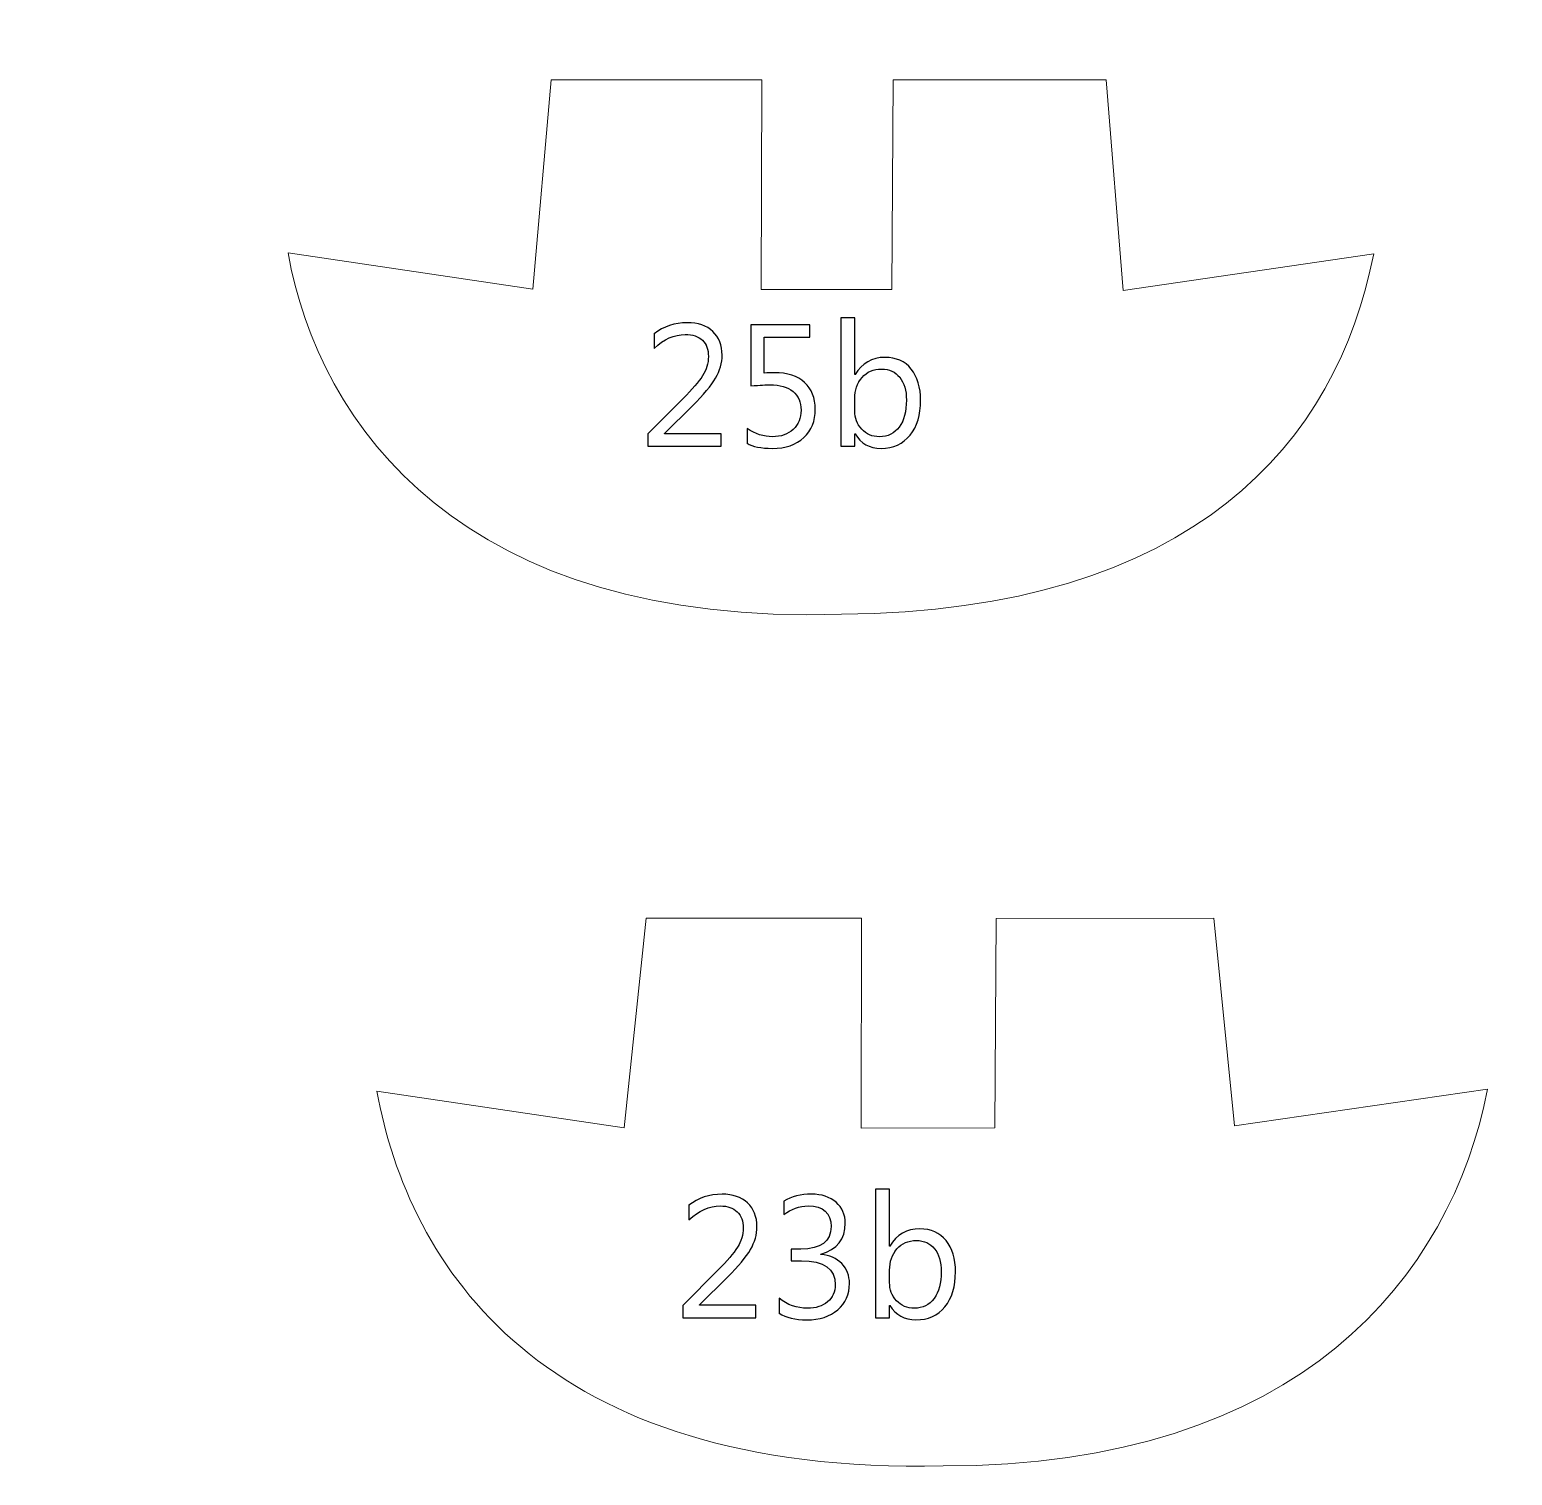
# Model space of a CAD drawing. Header units: centimetres. Extents: x -370 to 378, y -504 to 433.
# Drawn here: x -54.4 to 14.5, y 76.7 to 143.9 of the extents above; entities that cross this region are included whole.
import ezdxf

# ---------------------------------------------------------------- set-up
doc = ezdxf.new("R2010")
doc.units = ezdxf.units.CM
doc.header["$MEASUREMENT"] = 0
doc.layers.add('Camada 1', color=7, linetype='Continuous')
doc.layers.add('Camada 2', color=20, linetype='Continuous')

msp = doc.modelspace()

# ---------------------------------------------------------------- linework, layer by layer
at = {"layer": 'Camada 1', "lineweight": 9}
for points, knots in [([(216.721, 265.254), (216.721, 265.254), (230.116, 265.318), (230.116, 265.318), (230.116, 265.318), (230.116, 265.318), (230.103, 244.768), (230.103, 244.768), (230.103, 244.768), (230.103, 244.768), (236.36, 244.767), (236.36, 244.767), (236.36, 244.767), (236.36, 244.767), (236.371, 265.182), (236.371, 265.182), (236.371, 265.182), (236.371, 265.182), (256.209, 265.182), (256.209, 265.182), (256.209, 265.182), (256.209, 265.182), (256.209, 244.767), (256.209, 244.767), (256.209, 244.767), (256.209, 244.767), (262.443, 244.768), (262.443, 244.768), (262.443, 244.768), (262.443, 244.768), (262.445, 265.213), (262.445, 265.213), (262.445, 265.213), (262.445, 265.213), (282.346, 265.204), (282.346, 265.204), (282.346, 265.204), (282.346, 265.204), (282.296, 244.775), (282.296, 244.775), (282.296, 244.775), (282.296, 244.775), (288.629, 244.768), (288.629, 244.768), (288.629, 244.768), (288.629, 244.768), (288.652, 265.258), (288.652, 265.258), (288.652, 265.258), (288.652, 265.258), (308.479, 265.277), (308.479, 265.277), (308.479, 265.277), (308.479, 265.277), (308.479, 244.77), (308.479, 244.77), (308.479, 244.77), (308.479, 244.77), (314.689, 244.774), (314.689, 244.774), (314.689, 244.774), (314.689, 244.774), (314.79, 265.253), (314.79, 265.253), (314.79, 265.253), (314.79, 265.253), (334.828, 265.214), (334.828, 265.214), (334.828, 265.214), (334.828, 265.214), (334.892, 244.769), (334.892, 244.769), (334.892, 244.769), (334.892, 244.769), (341.063, 244.77), (341.063, 244.77), (341.063, 244.77), (341.063, 244.77), (341.094, 265.214), (341.094, 265.214), (341.094, 265.214), (341.094, 265.214), (366.922, 265.225), (366.922, 265.225), (366.922, 265.225), (366.922, 265.225), (366.966, 256.867), (366.966, 256.867), (366.966, 256.867), (366.966, 256.867), (360.754, 256.873), (360.754, 256.873), (360.754, 256.873), (360.754, 256.873), (360.754, 232.292), (360.754, 232.292), (360.754, 232.292), (360.754, 232.292), (366.964, 232.296), (366.964, 232.296), (366.964, 232.296), (366.964, 232.296), (366.963, 224.01), (366.963, 224.01), (366.963, 224.01), (366.963, 224.01), (210.199, 224.007), (210.199, 224.007), (210.199, 224.007), (210.199, 224.007), (210.193, 236.573), (210.193, 236.573), (210.193, 236.573), (210.193, 236.573), (189.145, 236.573), (189.145, 236.573), (189.145, 236.573), (185.916, 236.501), (184.439, 233.061), (184.413, 226.826), (184.413, 226.826), (184.673, 216.628), (178.684, 212.355), (173.821, 212.903), (173.821, 212.903), (173.821, 212.903), (176.697, 236.149), (176.697, 236.149), (176.697, 236.149), (176.697, 236.149), (170.539, 236.789), (170.539, 236.789), (170.539, 236.789), (170.539, 236.789), (168.49, 221.602), (168.49, 221.602), (168.49, 221.602), (168.49, 221.602), (4.291, 221.42), (4.291, 221.42), (4.291, 221.42), (4.291, 221.42), (4.288, 209.376), (4.288, 209.376), (4.288, 209.376), (4.288, 209.376), (-1.971, 209.374), (-1.971, 209.374), (-1.971, 209.374), (-1.971, 209.374), (-2.239, 168.069), (-2.239, 168.069), (-2.239, 168.069), (-2.239, 168.069), (-66.592, 160.863), (-66.592, 160.863), (-66.592, 160.863), (-66.592, 160.863), (-120.101, 160.892), (-120.101, 160.892), (-120.101, 160.892), (-122.907, 159.848), (-124.083, 157.497), (-123.291, 153.568), (-123.291, 153.568), (-123.291, 153.568), (-121.417, 147.705), (-121.417, 147.705), (-121.417, 147.705), (-119.664, 142.218), (-119.162, 139.073), (-123.559, 137.253), (-123.559, 137.253), (-123.559, 137.253), (-131.456, 134.303), (-131.456, 134.303), (-131.456, 134.303), (-142.328, 129.369), (-143.928, 118.845), (-139.185, 104.494), (-139.185, 104.494), (-136.723, 96.587), (-139.695, 91.079), (-144.309, 92.767), (-144.309, 92.767), (-144.309, 92.767), (-196.019, 110.18), (-196.019, 110.18), (-196.019, 110.18), (-194.826, 114.677), (-193.391, 119.174), (-191.716, 123.67), (-191.716, 123.67), (-191.716, 123.67), (-176.995, 117.362), (-176.995, 117.362), (-176.995, 117.362), (-176.995, 117.362), (-174.937, 123.295), (-174.937, 123.295), (-174.937, 123.295), (-174.937, 123.295), (-189.72, 129.603), (-189.72, 129.603), (-189.72, 129.603), (-187.47, 134.471), (-185.1, 139.218), (-182.609, 143.842), (-182.609, 143.842), (-182.609, 143.842), (-167.889, 135.786), (-167.889, 135.786), (-167.889, 135.786), (-167.889, 135.786), (-164.645, 141.095), (-164.645, 141.095), (-164.645, 141.095), (-164.645, 141.095), (-179.178, 149.214), (-179.178, 149.214), (-179.178, 149.214), (-176.797, 153.396), (-174.316, 157.382), (-171.694, 161.08), (-171.694, 161.08), (-171.694, 161.08), (-158.221, 152.024), (-158.221, 152.024), (-158.221, 152.024), (-158.221, 152.024), (-154.852, 157.145), (-154.852, 157.145), (-154.852, 157.145), (-154.852, 157.145), (-168.138, 166.201), (-168.138, 166.201), (-168.138, 166.201), (-165.271, 169.951), (-162.563, 173.777), (-160.029, 177.692), (-160.029, 177.692), (-160.029, 177.692), (-146.12, 169.011), (-146.12, 169.011), (-146.12, 169.011), (-146.12, 169.011), (-143.438, 174.444), (-143.438, 174.444), (-143.438, 174.444), (-143.438, 174.444), (-157.035, 183.25), (-157.035, 183.25), (-157.035, 183.25), (-151.695, 195.771), (-155.396, 206.053), (-170.299, 212.164), (-170.299, 212.164), (-196.331, 218.03), (-225.837, 215.086), (-252.767, 201.797), (-252.767, 201.797), (-272.125, 191.19), (-291.085, 177.8), (-311.371, 166), (-311.371, 166), (-321.658, 159.339), (-331.851, 153.367), (-342.736, 148.568), (-342.736, 148.568), (-346.86, 147.224), (-349.73, 146.708), (-351.28, 147.57), (-351.28, 147.57), (-360.973, 156.269), (-365.918, 177.156), (-365.135, 212.753), (-365.135, 212.753), (-363.041, 242.961), (-358.027, 262.687), (-349.489, 269.76), (-349.489, 269.76), (-341.694, 272.706), (-312.337, 273.158), (-268.236, 269.823), (-268.236, 269.823), (-238.219, 267.466), (-208.36, 264.64), (-178.599, 261.521), (-178.599, 261.521), (-161.15, 259.512), (-146.663, 274.84), (-133.661, 298.457), (-133.661, 298.457), (-137.932, 299.192), (-140.952, 302.511), (-141.329, 309.219), (-141.329, 309.219), (-141.246, 317.163), (-137.792, 321.124), (-131.21, 321.7), (-131.21, 321.7), (-128.465, 321.723), (-125.72, 321.692), (-122.976, 321.377), (-122.976, 321.377), (-119.251, 320.932), (-117.518, 322.574), (-117.641, 327.134), (-117.641, 327.134), (-117.641, 327.134), (-117.584, 336.153), (-117.584, 336.153), (-117.584, 336.153), (-117.584, 336.153), (-110.776, 336.152), (-110.776, 336.152), (-110.776, 336.152), (-110.776, 336.152), (-110.773, 349.137), (-110.773, 349.137), (-110.773, 349.137), (-110.773, 349.137), (-99.344, 349.13), (-99.344, 349.13), (-99.344, 349.13), (-99.344, 349.13), (-88.153, 362.878), (-88.153, 362.878), (-88.153, 362.878), (-88.153, 362.878), (-34.119, 362.869), (-34.119, 362.869), (-34.119, 362.869), (-34.119, 362.869), (-34.106, 340.512), (-34.106, 340.512), (-34.106, 340.512), (-34.106, 340.512), (-27.597, 340.514), (-27.597, 340.514), (-27.597, 340.514), (-27.597, 340.514), (-27.691, 325.715), (-27.691, 325.715), (-27.691, 325.715), (-27.873, 322.531), (-30.047, 321.13), (-33.358, 320.596), (-33.358, 320.596), (-33.358, 320.596), (-44.151, 320.594), (-44.151, 320.594), (-44.151, 320.594), (-44.151, 320.594), (-44.155, 311.191), (-44.155, 311.191), (-44.155, 311.191), (-44.155, 311.191), (-32.849, 311.191), (-32.849, 311.191), (-32.849, 311.191), (-18.571, 310.629), (-10.255, 308.442), (-6.272, 303.592), (-6.272, 303.592), (-3.714, 300.56), (-2.148, 297.196), (-2.032, 293.351), (-2.032, 293.351), (-2.032, 293.351), (-1.901, 274.856), (-1.901, 274.856), (-1.901, 274.856), (-1.901, 274.856), (4.408, 274.86), (4.408, 274.86), (4.408, 274.86), (4.408, 274.86), (4.426, 260.305), (4.426, 260.305), (4.426, 260.305), (4.426, 260.305), (175.044, 260.301), (175.044, 260.301), (175.044, 260.301), (175.044, 260.301), (175.017, 268.365), (175.017, 268.365), (175.017, 268.365), (179.182, 281.411), (183.274, 295.03), (187.51, 307.504), (187.51, 307.504), (189.372, 313.034), (192.544, 316.081), (197.008, 315.926), (197.008, 315.926), (202.874, 315.367), (206.189, 311.724), (207.985, 306.102), (207.985, 306.102), (211.365, 293.082), (213.787, 278.849), (216.721, 265.254)], [0, 0, 0, 0, 0.009804, 0.009804, 0.009804, 0.009804, 0.019608, 0.019608, 0.019608, 0.019608, 0.029412, 0.029412, 0.029412, 0.029412, 0.039216, 0.039216, 0.039216, 0.039216, 0.04902, 0.04902, 0.04902, 0.04902, 0.058824, 0.058824, 0.058824, 0.058824, 0.068627, 0.068627, 0.068627, 0.068627, 0.078431, 0.078431, 0.078431, 0.078431, 0.088235, 0.088235, 0.088235, 0.088235, 0.098039, 0.098039, 0.098039, 0.098039, 0.107843, 0.107843, 0.107843, 0.107843, 0.117647, 0.117647, 0.117647, 0.117647, 0.127451, 0.127451, 0.127451, 0.127451, 0.137255, 0.137255, 0.137255, 0.137255, 0.147059, 0.147059, 0.147059, 0.147059, 0.156863, 0.156863, 0.156863, 0.156863, 0.166667, 0.166667, 0.166667, 0.166667, 0.176471, 0.176471, 0.176471, 0.176471, 0.186275, 0.186275, 0.186275, 0.186275, 0.196078, 0.196078, 0.196078, 0.196078, 0.205882, 0.205882, 0.205882, 0.205882, 0.215686, 0.215686, 0.215686, 0.215686, 0.22549, 0.22549, 0.22549, 0.22549, 0.235294, 0.235294, 0.235294, 0.235294, 0.245098, 0.245098, 0.245098, 0.245098, 0.254902, 0.254902, 0.254902, 0.254902, 0.264706, 0.264706, 0.264706, 0.264706, 0.27451, 0.27451, 0.27451, 0.27451, 0.284314, 0.284314, 0.284314, 0.284314, 0.294118, 0.294118, 0.294118, 0.294118, 0.303922, 0.303922, 0.303922, 0.303922, 0.313725, 0.313725, 0.313725, 0.313726, 0.323529, 0.323529, 0.323529, 0.323529, 0.333333, 0.333333, 0.333333, 0.333333, 0.343137, 0.343137, 0.343137, 0.343137, 0.352941, 0.352941, 0.352941, 0.352941, 0.362745, 0.362745, 0.362745, 0.362745, 0.372549, 0.372549, 0.372549, 0.372549, 0.382353, 0.382353, 0.382353, 0.382353, 0.392157, 0.392157, 0.392157, 0.392157, 0.401961, 0.401961, 0.401961, 0.401961, 0.411765, 0.411765, 0.411765, 0.411765, 0.421569, 0.421569, 0.421569, 0.421569, 0.431373, 0.431373, 0.431373, 0.431373, 0.441176, 0.441176, 0.441176, 0.441176, 0.45098, 0.45098, 0.45098, 0.45098, 0.460784, 0.460784, 0.460784, 0.460784, 0.470588, 0.470588, 0.470588, 0.470588, 0.480392, 0.480392, 0.480392, 0.480392, 0.490196, 0.490196, 0.490196, 0.490196, 0.5, 0.5, 0.5, 0.5, 0.509804, 0.509804, 0.509804, 0.509804, 0.519608, 0.519608, 0.519608, 0.519608, 0.529412, 0.529412, 0.529412, 0.529412, 0.539216, 0.539216, 0.539216, 0.539216, 0.54902, 0.54902, 0.54902, 0.54902, 0.558824, 0.558824, 0.558824, 0.558824, 0.568627, 0.568627, 0.568627, 0.568627, 0.578431, 0.578431, 0.578431, 0.578431, 0.588235, 0.588235, 0.588235, 0.588235, 0.598039, 0.598039, 0.598039, 0.598039, 0.607843, 0.607843, 0.607843, 0.607843, 0.617647, 0.617647, 0.617647, 0.617647, 0.627451, 0.627451, 0.627451, 0.627451, 0.637255, 0.637255, 0.637255, 0.637255, 0.647059, 0.647059, 0.647059, 0.647059, 0.656863, 0.656863, 0.656863, 0.656863, 0.666667, 0.666667, 0.666667, 0.666667, 0.676471, 0.676471, 0.676471, 0.676471, 0.686275, 0.686275, 0.686275, 0.686275, 0.696078, 0.696078, 0.696078, 0.696078, 0.705882, 0.705882, 0.705882, 0.705882, 0.715686, 0.715686, 0.715686, 0.715686, 0.72549, 0.72549, 0.72549, 0.72549, 0.735294, 0.735294, 0.735294, 0.735294, 0.745098, 0.745098, 0.745098, 0.745098, 0.754902, 0.754902, 0.754902, 0.754902, 0.764706, 0.764706, 0.764706, 0.764706, 0.77451, 0.77451, 0.77451, 0.77451, 0.784314, 0.784314, 0.784314, 0.784314, 0.794118, 0.794118, 0.794118, 0.794118, 0.803922, 0.803922, 0.803922, 0.803922, 0.813725, 0.813725, 0.813725, 0.813726, 0.823529, 0.823529, 0.823529, 0.823529, 0.833333, 0.833333, 0.833333, 0.833333, 0.843137, 0.843137, 0.843137, 0.843137, 0.852941, 0.852941, 0.852941, 0.852941, 0.862745, 0.862745, 0.862745, 0.862745, 0.872549, 0.872549, 0.872549, 0.872549, 0.882353, 0.882353, 0.882353, 0.882353, 0.892157, 0.892157, 0.892157, 0.892157, 0.901961, 0.901961, 0.901961, 0.901961, 0.911765, 0.911765, 0.911765, 0.911765, 0.921569, 0.921569, 0.921569, 0.921569, 0.931373, 0.931373, 0.931373, 0.931373, 0.941176, 0.941176, 0.941176, 0.941176, 0.95098, 0.95098, 0.95098, 0.95098, 0.960784, 0.960784, 0.960784, 0.960784, 0.970588, 0.970588, 0.970588, 0.970588, 0.980392, 0.980392, 0.980392, 0.980392, 1, 1, 1, 1]), ([(-30.172, 141.562), (-30.172, 141.562), (-20.382, 141.56), (-20.382, 141.56), (-20.382, 141.56), (-20.382, 141.56), (-20.404, 131.818), (-20.404, 131.818), (-20.404, 131.818), (-20.404, 131.818), (-14.334, 131.821), (-14.334, 131.821), (-14.334, 131.821), (-14.334, 131.821), (-14.273, 141.557), (-14.273, 141.557), (-14.273, 141.557), (-14.273, 141.557), (-4.376, 141.561), (-4.376, 141.561), (-4.376, 141.561), (-4.376, 141.561), (-3.593, 131.768), (-3.593, 131.768), (-3.593, 131.768), (-3.593, 131.768), (8.053, 133.473), (8.053, 133.473), (8.053, 133.473), (6.377, 124.787), (-0.274, 116.855), (-16.671, 116.734), (-16.671, 116.734), (-34.272, 116.157), (-40.959, 125.491), (-42.394, 133.523), (-42.394, 133.523), (-42.394, 133.523), (-31.02, 131.832), (-31.02, 131.832), (-31.02, 131.832), (-31.02, 131.832), (-30.172, 141.562), (-30.172, 141.562)], [0, 0, 0, 0, 0.083333, 0.083333, 0.083333, 0.083333, 0.166667, 0.166667, 0.166667, 0.166667, 0.25, 0.25, 0.25, 0.25, 0.333333, 0.333333, 0.333333, 0.333333, 0.416667, 0.416667, 0.416667, 0.416667, 0.5, 0.5, 0.5, 0.5, 0.583333, 0.583333, 0.583333, 0.583333, 0.666667, 0.666667, 0.666667, 0.666667, 0.75, 0.75, 0.75, 0.75, 0.833333, 0.833333, 0.833333, 0.833333, 1, 1, 1, 1]), ([(-25.753, 102.61), (-25.753, 102.61), (-15.739, 102.608), (-15.739, 102.608), (-15.739, 102.608), (-15.739, 102.608), (-15.759, 92.866), (-15.759, 92.866), (-15.759, 92.866), (-15.759, 92.866), (-9.555, 92.869), (-9.555, 92.869), (-9.555, 92.869), (-9.555, 92.869), (-9.492, 102.605), (-9.492, 102.605), (-9.492, 102.605), (-9.492, 102.605), (0.632, 102.609), (0.632, 102.609), (0.632, 102.609), (0.632, 102.609), (1.586, 92.968), (1.586, 92.968), (1.586, 92.968), (1.586, 92.968), (13.349, 94.674), (13.349, 94.674), (13.349, 94.674), (11.635, 85.988), (4.684, 77.161), (-11.945, 77.173), (-11.945, 77.173), (-30.681, 76.734), (-36.795, 86.539), (-38.262, 94.571), (-38.262, 94.571), (-38.262, 94.571), (-26.773, 92.88), (-26.773, 92.88), (-26.773, 92.88), (-26.773, 92.88), (-25.753, 102.61), (-25.753, 102.61)], [0, 0, 0, 0, 0.083333, 0.083333, 0.083333, 0.083333, 0.166667, 0.166667, 0.166667, 0.166667, 0.25, 0.25, 0.25, 0.25, 0.333333, 0.333333, 0.333333, 0.333333, 0.416667, 0.416667, 0.416667, 0.416667, 0.5, 0.5, 0.5, 0.5, 0.583333, 0.583333, 0.583333, 0.583333, 0.666667, 0.666667, 0.666667, 0.666667, 0.75, 0.75, 0.75, 0.75, 0.833333, 0.833333, 0.833333, 0.833333, 1, 1, 1, 1])]:
    msp.add_open_spline(points, degree=3, knots=knots, dxfattribs=at)
at = {"layer": 'Camada 2'}
for points, knots in [([(-22.271, 124.534), (-22.271, 124.534), (-25.675, 124.534), (-25.675, 124.534), (-25.675, 124.534), (-25.675, 124.534), (-25.675, 125.106), (-25.675, 125.106), (-25.675, 125.106), (-25.675, 125.106), (-24.029, 126.757), (-24.029, 126.757), (-24.029, 126.757), (-23.609, 127.177), (-23.309, 127.527), (-23.13, 127.807), (-23.13, 127.807), (-22.95, 128.086), (-22.86, 128.386), (-22.86, 128.703), (-22.86, 128.703), (-22.86, 129.028), (-22.953, 129.281), (-23.14, 129.46), (-23.14, 129.46), (-23.327, 129.638), (-23.591, 129.727), (-23.935, 129.727), (-23.935, 129.727), (-24.439, 129.727), (-24.922, 129.512), (-25.384, 129.082), (-25.384, 129.082), (-25.384, 129.082), (-25.384, 129.759), (-25.384, 129.759), (-25.384, 129.759), (-24.943, 130.104), (-24.43, 130.276), (-23.845, 130.276), (-23.845, 130.276), (-23.341, 130.276), (-22.945, 130.139), (-22.656, 129.866), (-22.656, 129.866), (-22.367, 129.593), (-22.223, 129.226), (-22.223, 128.766), (-22.223, 128.766), (-22.223, 128.405), (-22.322, 128.05), (-22.523, 127.704), (-22.523, 127.704), (-22.722, 127.359), (-23.081, 126.93), (-23.598, 126.418), (-23.598, 126.418), (-23.598, 126.418), (-24.9, 125.13), (-24.9, 125.13), (-24.9, 125.13), (-24.9, 125.13), (-24.9, 125.114), (-24.9, 125.114), (-24.9, 125.114), (-24.9, 125.114), (-22.271, 125.114), (-22.271, 125.114), (-22.271, 125.114), (-22.271, 125.114), (-22.271, 124.534), (-22.271, 124.534)], [0, 0, 0, 0, 0.052632, 0.052632, 0.052632, 0.052632, 0.105263, 0.105263, 0.105263, 0.105263, 0.157895, 0.157895, 0.157895, 0.157895, 0.210526, 0.210526, 0.210526, 0.210526, 0.263158, 0.263158, 0.263158, 0.263158, 0.315789, 0.315789, 0.315789, 0.315789, 0.368421, 0.368421, 0.368421, 0.368421, 0.421053, 0.421053, 0.421053, 0.421053, 0.473684, 0.473684, 0.473684, 0.473684, 0.526316, 0.526316, 0.526316, 0.526316, 0.578947, 0.578947, 0.578947, 0.578947, 0.631579, 0.631579, 0.631579, 0.631579, 0.684211, 0.684211, 0.684211, 0.684211, 0.736842, 0.736842, 0.736842, 0.736842, 0.789474, 0.789474, 0.789474, 0.789474, 0.842105, 0.842105, 0.842105, 0.842105, 0.894737, 0.894737, 0.894737, 0.894737, 1, 1, 1, 1]), ([(-16.046, 125.112), (-16.046, 125.112), (-16.062, 125.112), (-16.062, 125.112), (-16.062, 125.112), (-16.062, 125.112), (-16.062, 124.534), (-16.062, 124.534), (-16.062, 124.534), (-16.062, 124.534), (-16.707, 124.534), (-16.707, 124.534), (-16.707, 124.534), (-16.707, 124.534), (-16.707, 130.501), (-16.707, 130.501), (-16.707, 130.501), (-16.707, 130.501), (-16.062, 130.501), (-16.062, 130.501), (-16.062, 130.501), (-16.062, 130.501), (-16.062, 127.862), (-16.062, 127.862), (-16.062, 127.862), (-16.062, 127.862), (-16.046, 127.862), (-16.046, 127.862), (-16.046, 127.862), (-15.728, 128.395), (-15.263, 128.663), (-14.652, 128.663), (-14.652, 128.663), (-14.134, 128.663), (-13.73, 128.483), (-13.437, 128.121), (-13.437, 128.121), (-13.144, 127.76), (-12.997, 127.276), (-12.997, 126.668), (-12.997, 126.668), (-12.997, 125.993), (-13.161, 125.452), (-13.489, 125.046), (-13.489, 125.046), (-13.818, 124.64), (-14.267, 124.437), (-14.837, 124.437), (-14.837, 124.437), (-15.37, 124.437), (-15.773, 124.661), (-16.046, 125.112)], [0, 0, 0, 0, 0.071429, 0.071429, 0.071429, 0.071429, 0.142857, 0.142857, 0.142857, 0.142857, 0.214286, 0.214286, 0.214286, 0.214286, 0.285714, 0.285714, 0.285714, 0.285714, 0.357143, 0.357143, 0.357143, 0.357143, 0.428571, 0.428571, 0.428571, 0.428571, 0.5, 0.5, 0.5, 0.5, 0.571429, 0.571429, 0.571429, 0.571429, 0.642857, 0.642857, 0.642857, 0.642857, 0.714286, 0.714286, 0.714286, 0.714286, 0.785714, 0.785714, 0.785714, 0.785714, 0.857143, 0.857143, 0.857143, 0.857143, 1, 1, 1, 1]), ([(-21.062, 124.671), (-21.062, 124.671), (-21.062, 125.356), (-21.062, 125.356), (-21.062, 125.356), (-20.676, 125.104), (-20.283, 124.977), (-19.884, 124.977), (-19.884, 124.977), (-19.485, 124.977), (-19.164, 125.09), (-18.919, 125.316), (-18.919, 125.316), (-18.676, 125.54), (-18.554, 125.84), (-18.554, 126.213), (-18.554, 126.213), (-18.554, 126.582), (-18.679, 126.871), (-18.927, 127.078), (-18.927, 127.078), (-19.177, 127.285), (-19.533, 127.388), (-19.998, 127.388), (-19.998, 127.388), (-20.156, 127.388), (-20.452, 127.372), (-20.884, 127.341), (-20.884, 127.341), (-20.884, 127.341), (-20.884, 130.179), (-20.884, 130.179), (-20.884, 130.179), (-20.884, 130.179), (-18.15, 130.179), (-18.15, 130.179), (-18.15, 130.179), (-18.15, 130.179), (-18.15, 129.598), (-18.15, 129.598), (-18.15, 129.598), (-18.15, 129.598), (-20.271, 129.598), (-20.271, 129.598), (-20.271, 129.598), (-20.271, 129.598), (-20.271, 127.937), (-20.271, 127.937), (-20.271, 127.937), (-20.098, 127.948), (-19.938, 127.953), (-19.79, 127.953), (-19.79, 127.953), (-19.187, 127.953), (-18.719, 127.801), (-18.388, 127.499), (-18.388, 127.499), (-18.058, 127.196), (-17.892, 126.781), (-17.892, 126.254), (-17.892, 126.254), (-17.892, 125.708), (-18.07, 125.269), (-18.426, 124.937), (-18.426, 124.937), (-18.782, 124.604), (-19.271, 124.437), (-19.891, 124.437), (-19.891, 124.437), (-20.414, 124.437), (-20.804, 124.515), (-21.062, 124.671)], [0, 0, 0, 0, 0.052632, 0.052632, 0.052632, 0.052632, 0.105263, 0.105263, 0.105263, 0.105263, 0.157895, 0.157895, 0.157895, 0.157895, 0.210526, 0.210526, 0.210526, 0.210526, 0.263158, 0.263158, 0.263158, 0.263158, 0.315789, 0.315789, 0.315789, 0.315789, 0.368421, 0.368421, 0.368421, 0.368421, 0.421053, 0.421053, 0.421053, 0.421053, 0.473684, 0.473684, 0.473684, 0.473684, 0.526316, 0.526316, 0.526316, 0.526316, 0.578947, 0.578947, 0.578947, 0.578947, 0.631579, 0.631579, 0.631579, 0.631579, 0.684211, 0.684211, 0.684211, 0.684211, 0.736842, 0.736842, 0.736842, 0.736842, 0.789474, 0.789474, 0.789474, 0.789474, 0.842105, 0.842105, 0.842105, 0.842105, 0.894737, 0.894737, 0.894737, 0.894737, 1, 1, 1, 1]), ([(-16.062, 126.743), (-16.062, 126.743), (-16.062, 126.179), (-16.062, 126.179), (-16.062, 126.179), (-16.062, 125.844), (-15.953, 125.561), (-15.736, 125.327), (-15.736, 125.327), (-15.52, 125.094), (-15.244, 124.977), (-14.911, 124.977), (-14.911, 124.977), (-14.52, 124.977), (-14.214, 125.128), (-13.992, 125.427), (-13.992, 125.427), (-13.77, 125.728), (-13.658, 126.145), (-13.658, 126.68), (-13.658, 126.68), (-13.658, 127.131), (-13.762, 127.484), (-13.97, 127.739), (-13.97, 127.739), (-14.177, 127.995), (-14.458, 128.122), (-14.813, 128.122), (-14.813, 128.122), (-15.188, 128.122), (-15.491, 127.992), (-15.719, 127.73), (-15.719, 127.73), (-15.947, 127.468), (-16.062, 127.139), (-16.062, 126.743)], [0, 0, 0, 0, 0.1, 0.1, 0.1, 0.1, 0.2, 0.2, 0.2, 0.2, 0.3, 0.3, 0.3, 0.3, 0.4, 0.4, 0.4, 0.4, 0.5, 0.5, 0.5, 0.5, 0.6, 0.6, 0.6, 0.6, 0.7, 0.7, 0.7, 0.7, 0.8, 0.8, 0.8, 0.8, 1, 1, 1, 1]), ([(-20.652, 84.052), (-20.652, 84.052), (-24.055, 84.052), (-24.055, 84.052), (-24.055, 84.052), (-24.055, 84.052), (-24.055, 84.625), (-24.055, 84.625), (-24.055, 84.625), (-24.055, 84.625), (-22.41, 86.276), (-22.41, 86.276), (-22.41, 86.276), (-21.99, 86.696), (-21.69, 87.046), (-21.511, 87.325), (-21.511, 87.325), (-21.331, 87.605), (-21.241, 87.905), (-21.241, 88.222), (-21.241, 88.222), (-21.241, 88.547), (-21.334, 88.8), (-21.52, 88.979), (-21.52, 88.979), (-21.707, 89.157), (-21.972, 89.246), (-22.316, 89.246), (-22.316, 89.246), (-22.82, 89.246), (-23.303, 89.031), (-23.765, 88.601), (-23.765, 88.601), (-23.765, 88.601), (-23.765, 89.278), (-23.765, 89.278), (-23.765, 89.278), (-23.324, 89.622), (-22.811, 89.794), (-22.226, 89.794), (-22.226, 89.794), (-21.722, 89.794), (-21.326, 89.657), (-21.037, 89.385), (-21.037, 89.385), (-20.748, 89.112), (-20.604, 88.745), (-20.604, 88.285), (-20.604, 88.285), (-20.604, 87.923), (-20.703, 87.569), (-20.904, 87.223), (-20.904, 87.223), (-21.102, 86.878), (-21.461, 86.449), (-21.979, 85.937), (-21.979, 85.937), (-21.979, 85.937), (-23.281, 84.649), (-23.281, 84.649), (-23.281, 84.649), (-23.281, 84.649), (-23.281, 84.633), (-23.281, 84.633), (-23.281, 84.633), (-23.281, 84.633), (-20.652, 84.633), (-20.652, 84.633), (-20.652, 84.633), (-20.652, 84.633), (-20.652, 84.052), (-20.652, 84.052)], [0, 0, 0, 0, 0.052632, 0.052632, 0.052632, 0.052632, 0.105263, 0.105263, 0.105263, 0.105263, 0.157895, 0.157895, 0.157895, 0.157895, 0.210526, 0.210526, 0.210526, 0.210526, 0.263158, 0.263158, 0.263158, 0.263158, 0.315789, 0.315789, 0.315789, 0.315789, 0.368421, 0.368421, 0.368421, 0.368421, 0.421053, 0.421053, 0.421053, 0.421053, 0.473684, 0.473684, 0.473684, 0.473684, 0.526316, 0.526316, 0.526316, 0.526316, 0.578947, 0.578947, 0.578947, 0.578947, 0.631579, 0.631579, 0.631579, 0.631579, 0.684211, 0.684211, 0.684211, 0.684211, 0.736842, 0.736842, 0.736842, 0.736842, 0.789474, 0.789474, 0.789474, 0.789474, 0.842105, 0.842105, 0.842105, 0.842105, 0.894737, 0.894737, 0.894737, 0.894737, 1, 1, 1, 1]), ([(-19.572, 84.262), (-19.572, 84.262), (-19.572, 84.956), (-19.572, 84.956), (-19.572, 84.956), (-19.186, 84.649), (-18.749, 84.496), (-18.264, 84.496), (-18.264, 84.496), (-17.869, 84.496), (-17.554, 84.594), (-17.319, 84.792), (-17.319, 84.792), (-17.084, 84.989), (-16.967, 85.255), (-16.967, 85.589), (-16.967, 85.589), (-16.967, 86.328), (-17.491, 86.698), (-18.538, 86.698), (-18.538, 86.698), (-18.538, 86.698), (-19.007, 86.698), (-19.007, 86.698), (-19.007, 86.698), (-19.007, 86.698), (-19.007, 87.246), (-19.007, 87.246), (-19.007, 87.246), (-19.007, 87.246), (-18.561, 87.246), (-18.561, 87.246), (-18.561, 87.246), (-17.627, 87.246), (-17.16, 87.593), (-17.16, 88.285), (-17.16, 88.285), (-17.16, 88.926), (-17.516, 89.246), (-18.229, 89.246), (-18.229, 89.246), (-18.627, 89.246), (-19.002, 89.112), (-19.354, 88.843), (-19.354, 88.843), (-19.354, 88.843), (-19.354, 89.472), (-19.354, 89.472), (-19.354, 89.472), (-18.991, 89.687), (-18.562, 89.794), (-18.069, 89.794), (-18.069, 89.794), (-17.593, 89.794), (-17.213, 89.668), (-16.926, 89.417), (-16.926, 89.417), (-16.641, 89.164), (-16.499, 88.841), (-16.499, 88.448), (-16.499, 88.448), (-16.499, 87.704), (-16.877, 87.226), (-17.633, 87.014), (-17.633, 87.014), (-17.633, 87.014), (-17.633, 86.997), (-17.633, 86.997), (-17.633, 86.997), (-17.227, 86.958), (-16.905, 86.816), (-16.666, 86.57), (-16.666, 86.57), (-16.425, 86.324), (-16.305, 86.017), (-16.305, 85.651), (-16.305, 85.651), (-16.305, 85.142), (-16.487, 84.734), (-16.851, 84.422), (-16.851, 84.422), (-17.215, 84.111), (-17.695, 83.956), (-18.291, 83.956), (-18.291, 83.956), (-18.827, 83.956), (-19.254, 84.058), (-19.572, 84.262)], [0, 0, 0, 0, 0.043478, 0.043478, 0.043478, 0.043478, 0.086957, 0.086957, 0.086957, 0.086957, 0.130435, 0.130435, 0.130435, 0.130435, 0.173913, 0.173913, 0.173913, 0.173913, 0.217391, 0.217391, 0.217391, 0.217391, 0.26087, 0.26087, 0.26087, 0.26087, 0.304348, 0.304348, 0.304348, 0.304348, 0.347826, 0.347826, 0.347826, 0.347826, 0.391304, 0.391304, 0.391304, 0.391304, 0.434783, 0.434783, 0.434783, 0.434783, 0.478261, 0.478261, 0.478261, 0.478261, 0.521739, 0.521739, 0.521739, 0.521739, 0.565217, 0.565217, 0.565217, 0.565217, 0.608696, 0.608696, 0.608696, 0.608696, 0.652174, 0.652174, 0.652174, 0.652174, 0.695652, 0.695652, 0.695652, 0.695652, 0.73913, 0.73913, 0.73913, 0.73913, 0.782609, 0.782609, 0.782609, 0.782609, 0.826087, 0.826087, 0.826087, 0.826087, 0.869565, 0.869565, 0.869565, 0.869565, 0.913043, 0.913043, 0.913043, 0.913043, 1, 1, 1, 1]), ([(-14.426, 84.63), (-14.426, 84.63), (-14.442, 84.63), (-14.442, 84.63), (-14.442, 84.63), (-14.442, 84.63), (-14.442, 84.052), (-14.442, 84.052), (-14.442, 84.052), (-14.442, 84.052), (-15.088, 84.052), (-15.088, 84.052), (-15.088, 84.052), (-15.088, 84.052), (-15.088, 90.02), (-15.088, 90.02), (-15.088, 90.02), (-15.088, 90.02), (-14.442, 90.02), (-14.442, 90.02), (-14.442, 90.02), (-14.442, 90.02), (-14.442, 87.38), (-14.442, 87.38), (-14.442, 87.38), (-14.442, 87.38), (-14.426, 87.38), (-14.426, 87.38), (-14.426, 87.38), (-14.109, 87.914), (-13.644, 88.181), (-13.032, 88.181), (-13.032, 88.181), (-12.515, 88.181), (-12.11, 88.001), (-11.817, 87.64), (-11.817, 87.64), (-11.524, 87.278), (-11.378, 86.794), (-11.378, 86.187), (-11.378, 86.187), (-11.378, 85.512), (-11.542, 84.97), (-11.87, 84.564), (-11.87, 84.564), (-12.199, 84.159), (-12.648, 83.956), (-13.218, 83.956), (-13.218, 83.956), (-13.75, 83.956), (-14.153, 84.18), (-14.426, 84.63)], [0, 0, 0, 0, 0.071429, 0.071429, 0.071429, 0.071429, 0.142857, 0.142857, 0.142857, 0.142857, 0.214286, 0.214286, 0.214286, 0.214286, 0.285714, 0.285714, 0.285714, 0.285714, 0.357143, 0.357143, 0.357143, 0.357143, 0.428571, 0.428571, 0.428571, 0.428571, 0.5, 0.5, 0.5, 0.5, 0.571429, 0.571429, 0.571429, 0.571429, 0.642857, 0.642857, 0.642857, 0.642857, 0.714286, 0.714286, 0.714286, 0.714286, 0.785714, 0.785714, 0.785714, 0.785714, 0.857143, 0.857143, 0.857143, 0.857143, 1, 1, 1, 1]), ([(-14.442, 86.262), (-14.442, 86.262), (-14.442, 85.698), (-14.442, 85.698), (-14.442, 85.698), (-14.442, 85.363), (-14.334, 85.079), (-14.117, 84.845), (-14.117, 84.845), (-13.901, 84.613), (-13.625, 84.496), (-13.292, 84.496), (-13.292, 84.496), (-12.901, 84.496), (-12.594, 84.647), (-12.372, 84.946), (-12.372, 84.946), (-12.151, 85.247), (-12.039, 85.664), (-12.039, 86.199), (-12.039, 86.199), (-12.039, 86.649), (-12.143, 87.003), (-12.351, 87.258), (-12.351, 87.258), (-12.558, 87.513), (-12.839, 87.641), (-13.194, 87.641), (-13.194, 87.641), (-13.569, 87.641), (-13.871, 87.511), (-14.1, 87.249), (-14.1, 87.249), (-14.328, 86.987), (-14.442, 86.657), (-14.442, 86.262)], [0, 0, 0, 0, 0.1, 0.1, 0.1, 0.1, 0.2, 0.2, 0.2, 0.2, 0.3, 0.3, 0.3, 0.3, 0.4, 0.4, 0.4, 0.4, 0.5, 0.5, 0.5, 0.5, 0.6, 0.6, 0.6, 0.6, 0.7, 0.7, 0.7, 0.7, 0.8, 0.8, 0.8, 0.8, 1, 1, 1, 1])]:
    msp.add_open_spline(points, degree=3, knots=knots, dxfattribs=at)
at = {"layer": 'Camada 2', "lineweight": 9}
for points, knots in [([(-22.271, 124.534), (-22.271, 124.534), (-25.675, 124.534), (-25.675, 124.534), (-25.675, 124.534), (-25.675, 124.534), (-25.675, 125.106), (-25.675, 125.106), (-25.675, 125.106), (-25.675, 125.106), (-24.029, 126.757), (-24.029, 126.757), (-24.029, 126.757), (-23.609, 127.177), (-23.309, 127.527), (-23.13, 127.807), (-23.13, 127.807), (-22.95, 128.086), (-22.86, 128.386), (-22.86, 128.703), (-22.86, 128.703), (-22.86, 129.028), (-22.953, 129.281), (-23.14, 129.46), (-23.14, 129.46), (-23.327, 129.638), (-23.591, 129.727), (-23.935, 129.727), (-23.935, 129.727), (-24.439, 129.727), (-24.922, 129.512), (-25.384, 129.082), (-25.384, 129.082), (-25.384, 129.082), (-25.384, 129.759), (-25.384, 129.759), (-25.384, 129.759), (-24.943, 130.104), (-24.43, 130.276), (-23.845, 130.276), (-23.845, 130.276), (-23.341, 130.276), (-22.945, 130.139), (-22.656, 129.866), (-22.656, 129.866), (-22.367, 129.593), (-22.223, 129.226), (-22.223, 128.766), (-22.223, 128.766), (-22.223, 128.405), (-22.322, 128.05), (-22.523, 127.704), (-22.523, 127.704), (-22.722, 127.359), (-23.081, 126.93), (-23.598, 126.418), (-23.598, 126.418), (-23.598, 126.418), (-24.9, 125.13), (-24.9, 125.13), (-24.9, 125.13), (-24.9, 125.13), (-24.9, 125.114), (-24.9, 125.114), (-24.9, 125.114), (-24.9, 125.114), (-22.271, 125.114), (-22.271, 125.114), (-22.271, 125.114), (-22.271, 125.114), (-22.271, 124.534), (-22.271, 124.534)], [0, 0, 0, 0, 0.052632, 0.052632, 0.052632, 0.052632, 0.105263, 0.105263, 0.105263, 0.105263, 0.157895, 0.157895, 0.157895, 0.157895, 0.210526, 0.210526, 0.210526, 0.210526, 0.263158, 0.263158, 0.263158, 0.263158, 0.315789, 0.315789, 0.315789, 0.315789, 0.368421, 0.368421, 0.368421, 0.368421, 0.421053, 0.421053, 0.421053, 0.421053, 0.473684, 0.473684, 0.473684, 0.473684, 0.526316, 0.526316, 0.526316, 0.526316, 0.578947, 0.578947, 0.578947, 0.578947, 0.631579, 0.631579, 0.631579, 0.631579, 0.684211, 0.684211, 0.684211, 0.684211, 0.736842, 0.736842, 0.736842, 0.736842, 0.789474, 0.789474, 0.789474, 0.789474, 0.842105, 0.842105, 0.842105, 0.842105, 0.894737, 0.894737, 0.894737, 0.894737, 1, 1, 1, 1]), ([(-16.046, 125.112), (-16.046, 125.112), (-16.062, 125.112), (-16.062, 125.112), (-16.062, 125.112), (-16.062, 125.112), (-16.062, 124.534), (-16.062, 124.534), (-16.062, 124.534), (-16.062, 124.534), (-16.707, 124.534), (-16.707, 124.534), (-16.707, 124.534), (-16.707, 124.534), (-16.707, 130.501), (-16.707, 130.501), (-16.707, 130.501), (-16.707, 130.501), (-16.062, 130.501), (-16.062, 130.501), (-16.062, 130.501), (-16.062, 130.501), (-16.062, 127.862), (-16.062, 127.862), (-16.062, 127.862), (-16.062, 127.862), (-16.046, 127.862), (-16.046, 127.862), (-16.046, 127.862), (-15.728, 128.395), (-15.263, 128.663), (-14.652, 128.663), (-14.652, 128.663), (-14.134, 128.663), (-13.73, 128.483), (-13.437, 128.121), (-13.437, 128.121), (-13.144, 127.76), (-12.997, 127.276), (-12.997, 126.668), (-12.997, 126.668), (-12.997, 125.993), (-13.161, 125.452), (-13.489, 125.046), (-13.489, 125.046), (-13.818, 124.64), (-14.267, 124.437), (-14.837, 124.437), (-14.837, 124.437), (-15.37, 124.437), (-15.773, 124.661), (-16.046, 125.112)], [0, 0, 0, 0, 0.071429, 0.071429, 0.071429, 0.071429, 0.142857, 0.142857, 0.142857, 0.142857, 0.214286, 0.214286, 0.214286, 0.214286, 0.285714, 0.285714, 0.285714, 0.285714, 0.357143, 0.357143, 0.357143, 0.357143, 0.428571, 0.428571, 0.428571, 0.428571, 0.5, 0.5, 0.5, 0.5, 0.571429, 0.571429, 0.571429, 0.571429, 0.642857, 0.642857, 0.642857, 0.642857, 0.714286, 0.714286, 0.714286, 0.714286, 0.785714, 0.785714, 0.785714, 0.785714, 0.857143, 0.857143, 0.857143, 0.857143, 1, 1, 1, 1]), ([(-21.062, 124.671), (-21.062, 124.671), (-21.062, 125.356), (-21.062, 125.356), (-21.062, 125.356), (-20.676, 125.104), (-20.283, 124.977), (-19.884, 124.977), (-19.884, 124.977), (-19.485, 124.977), (-19.164, 125.09), (-18.919, 125.316), (-18.919, 125.316), (-18.676, 125.54), (-18.554, 125.84), (-18.554, 126.213), (-18.554, 126.213), (-18.554, 126.582), (-18.679, 126.871), (-18.927, 127.078), (-18.927, 127.078), (-19.177, 127.285), (-19.533, 127.388), (-19.998, 127.388), (-19.998, 127.388), (-20.156, 127.388), (-20.452, 127.372), (-20.884, 127.341), (-20.884, 127.341), (-20.884, 127.341), (-20.884, 130.179), (-20.884, 130.179), (-20.884, 130.179), (-20.884, 130.179), (-18.15, 130.179), (-18.15, 130.179), (-18.15, 130.179), (-18.15, 130.179), (-18.15, 129.598), (-18.15, 129.598), (-18.15, 129.598), (-18.15, 129.598), (-20.271, 129.598), (-20.271, 129.598), (-20.271, 129.598), (-20.271, 129.598), (-20.271, 127.937), (-20.271, 127.937), (-20.271, 127.937), (-20.098, 127.948), (-19.938, 127.953), (-19.79, 127.953), (-19.79, 127.953), (-19.187, 127.953), (-18.719, 127.801), (-18.388, 127.499), (-18.388, 127.499), (-18.058, 127.196), (-17.892, 126.781), (-17.892, 126.254), (-17.892, 126.254), (-17.892, 125.708), (-18.07, 125.269), (-18.426, 124.937), (-18.426, 124.937), (-18.782, 124.604), (-19.271, 124.437), (-19.891, 124.437), (-19.891, 124.437), (-20.414, 124.437), (-20.804, 124.515), (-21.062, 124.671)], [0, 0, 0, 0, 0.052632, 0.052632, 0.052632, 0.052632, 0.105263, 0.105263, 0.105263, 0.105263, 0.157895, 0.157895, 0.157895, 0.157895, 0.210526, 0.210526, 0.210526, 0.210526, 0.263158, 0.263158, 0.263158, 0.263158, 0.315789, 0.315789, 0.315789, 0.315789, 0.368421, 0.368421, 0.368421, 0.368421, 0.421053, 0.421053, 0.421053, 0.421053, 0.473684, 0.473684, 0.473684, 0.473684, 0.526316, 0.526316, 0.526316, 0.526316, 0.578947, 0.578947, 0.578947, 0.578947, 0.631579, 0.631579, 0.631579, 0.631579, 0.684211, 0.684211, 0.684211, 0.684211, 0.736842, 0.736842, 0.736842, 0.736842, 0.789474, 0.789474, 0.789474, 0.789474, 0.842105, 0.842105, 0.842105, 0.842105, 0.894737, 0.894737, 0.894737, 0.894737, 1, 1, 1, 1]), ([(-16.062, 126.743), (-16.062, 126.743), (-16.062, 126.179), (-16.062, 126.179), (-16.062, 126.179), (-16.062, 125.844), (-15.953, 125.561), (-15.736, 125.327), (-15.736, 125.327), (-15.52, 125.094), (-15.244, 124.977), (-14.911, 124.977), (-14.911, 124.977), (-14.52, 124.977), (-14.214, 125.128), (-13.992, 125.427), (-13.992, 125.427), (-13.77, 125.728), (-13.658, 126.145), (-13.658, 126.68), (-13.658, 126.68), (-13.658, 127.131), (-13.762, 127.484), (-13.97, 127.739), (-13.97, 127.739), (-14.177, 127.995), (-14.458, 128.122), (-14.813, 128.122), (-14.813, 128.122), (-15.188, 128.122), (-15.491, 127.992), (-15.719, 127.73), (-15.719, 127.73), (-15.947, 127.468), (-16.062, 127.139), (-16.062, 126.743)], [0, 0, 0, 0, 0.1, 0.1, 0.1, 0.1, 0.2, 0.2, 0.2, 0.2, 0.3, 0.3, 0.3, 0.3, 0.4, 0.4, 0.4, 0.4, 0.5, 0.5, 0.5, 0.5, 0.6, 0.6, 0.6, 0.6, 0.7, 0.7, 0.7, 0.7, 0.8, 0.8, 0.8, 0.8, 1, 1, 1, 1]), ([(-20.652, 84.052), (-20.652, 84.052), (-24.055, 84.052), (-24.055, 84.052), (-24.055, 84.052), (-24.055, 84.052), (-24.055, 84.625), (-24.055, 84.625), (-24.055, 84.625), (-24.055, 84.625), (-22.41, 86.276), (-22.41, 86.276), (-22.41, 86.276), (-21.99, 86.696), (-21.69, 87.046), (-21.511, 87.325), (-21.511, 87.325), (-21.331, 87.605), (-21.241, 87.905), (-21.241, 88.222), (-21.241, 88.222), (-21.241, 88.547), (-21.334, 88.8), (-21.52, 88.979), (-21.52, 88.979), (-21.707, 89.157), (-21.972, 89.246), (-22.316, 89.246), (-22.316, 89.246), (-22.82, 89.246), (-23.303, 89.031), (-23.765, 88.601), (-23.765, 88.601), (-23.765, 88.601), (-23.765, 89.278), (-23.765, 89.278), (-23.765, 89.278), (-23.324, 89.622), (-22.811, 89.794), (-22.226, 89.794), (-22.226, 89.794), (-21.722, 89.794), (-21.326, 89.657), (-21.037, 89.385), (-21.037, 89.385), (-20.748, 89.112), (-20.604, 88.745), (-20.604, 88.285), (-20.604, 88.285), (-20.604, 87.923), (-20.703, 87.569), (-20.904, 87.223), (-20.904, 87.223), (-21.102, 86.878), (-21.461, 86.449), (-21.979, 85.937), (-21.979, 85.937), (-21.979, 85.937), (-23.281, 84.649), (-23.281, 84.649), (-23.281, 84.649), (-23.281, 84.649), (-23.281, 84.633), (-23.281, 84.633), (-23.281, 84.633), (-23.281, 84.633), (-20.652, 84.633), (-20.652, 84.633), (-20.652, 84.633), (-20.652, 84.633), (-20.652, 84.052), (-20.652, 84.052)], [0, 0, 0, 0, 0.052632, 0.052632, 0.052632, 0.052632, 0.105263, 0.105263, 0.105263, 0.105263, 0.157895, 0.157895, 0.157895, 0.157895, 0.210526, 0.210526, 0.210526, 0.210526, 0.263158, 0.263158, 0.263158, 0.263158, 0.315789, 0.315789, 0.315789, 0.315789, 0.368421, 0.368421, 0.368421, 0.368421, 0.421053, 0.421053, 0.421053, 0.421053, 0.473684, 0.473684, 0.473684, 0.473684, 0.526316, 0.526316, 0.526316, 0.526316, 0.578947, 0.578947, 0.578947, 0.578947, 0.631579, 0.631579, 0.631579, 0.631579, 0.684211, 0.684211, 0.684211, 0.684211, 0.736842, 0.736842, 0.736842, 0.736842, 0.789474, 0.789474, 0.789474, 0.789474, 0.842105, 0.842105, 0.842105, 0.842105, 0.894737, 0.894737, 0.894737, 0.894737, 1, 1, 1, 1]), ([(-19.572, 84.262), (-19.572, 84.262), (-19.572, 84.956), (-19.572, 84.956), (-19.572, 84.956), (-19.186, 84.649), (-18.749, 84.496), (-18.264, 84.496), (-18.264, 84.496), (-17.869, 84.496), (-17.554, 84.594), (-17.319, 84.792), (-17.319, 84.792), (-17.084, 84.989), (-16.967, 85.255), (-16.967, 85.589), (-16.967, 85.589), (-16.967, 86.328), (-17.491, 86.698), (-18.538, 86.698), (-18.538, 86.698), (-18.538, 86.698), (-19.007, 86.698), (-19.007, 86.698), (-19.007, 86.698), (-19.007, 86.698), (-19.007, 87.246), (-19.007, 87.246), (-19.007, 87.246), (-19.007, 87.246), (-18.561, 87.246), (-18.561, 87.246), (-18.561, 87.246), (-17.627, 87.246), (-17.16, 87.593), (-17.16, 88.285), (-17.16, 88.285), (-17.16, 88.926), (-17.516, 89.246), (-18.229, 89.246), (-18.229, 89.246), (-18.627, 89.246), (-19.002, 89.112), (-19.354, 88.843), (-19.354, 88.843), (-19.354, 88.843), (-19.354, 89.472), (-19.354, 89.472), (-19.354, 89.472), (-18.991, 89.687), (-18.562, 89.794), (-18.069, 89.794), (-18.069, 89.794), (-17.593, 89.794), (-17.213, 89.668), (-16.926, 89.417), (-16.926, 89.417), (-16.641, 89.164), (-16.499, 88.841), (-16.499, 88.448), (-16.499, 88.448), (-16.499, 87.704), (-16.877, 87.226), (-17.633, 87.014), (-17.633, 87.014), (-17.633, 87.014), (-17.633, 86.997), (-17.633, 86.997), (-17.633, 86.997), (-17.227, 86.958), (-16.905, 86.816), (-16.666, 86.57), (-16.666, 86.57), (-16.425, 86.324), (-16.305, 86.017), (-16.305, 85.651), (-16.305, 85.651), (-16.305, 85.142), (-16.487, 84.734), (-16.851, 84.422), (-16.851, 84.422), (-17.215, 84.111), (-17.695, 83.956), (-18.291, 83.956), (-18.291, 83.956), (-18.827, 83.956), (-19.254, 84.058), (-19.572, 84.262)], [0, 0, 0, 0, 0.043478, 0.043478, 0.043478, 0.043478, 0.086957, 0.086957, 0.086957, 0.086957, 0.130435, 0.130435, 0.130435, 0.130435, 0.173913, 0.173913, 0.173913, 0.173913, 0.217391, 0.217391, 0.217391, 0.217391, 0.26087, 0.26087, 0.26087, 0.26087, 0.304348, 0.304348, 0.304348, 0.304348, 0.347826, 0.347826, 0.347826, 0.347826, 0.391304, 0.391304, 0.391304, 0.391304, 0.434783, 0.434783, 0.434783, 0.434783, 0.478261, 0.478261, 0.478261, 0.478261, 0.521739, 0.521739, 0.521739, 0.521739, 0.565217, 0.565217, 0.565217, 0.565217, 0.608696, 0.608696, 0.608696, 0.608696, 0.652174, 0.652174, 0.652174, 0.652174, 0.695652, 0.695652, 0.695652, 0.695652, 0.73913, 0.73913, 0.73913, 0.73913, 0.782609, 0.782609, 0.782609, 0.782609, 0.826087, 0.826087, 0.826087, 0.826087, 0.869565, 0.869565, 0.869565, 0.869565, 0.913043, 0.913043, 0.913043, 0.913043, 1, 1, 1, 1]), ([(-14.426, 84.63), (-14.426, 84.63), (-14.442, 84.63), (-14.442, 84.63), (-14.442, 84.63), (-14.442, 84.63), (-14.442, 84.052), (-14.442, 84.052), (-14.442, 84.052), (-14.442, 84.052), (-15.088, 84.052), (-15.088, 84.052), (-15.088, 84.052), (-15.088, 84.052), (-15.088, 90.02), (-15.088, 90.02), (-15.088, 90.02), (-15.088, 90.02), (-14.442, 90.02), (-14.442, 90.02), (-14.442, 90.02), (-14.442, 90.02), (-14.442, 87.38), (-14.442, 87.38), (-14.442, 87.38), (-14.442, 87.38), (-14.426, 87.38), (-14.426, 87.38), (-14.426, 87.38), (-14.109, 87.914), (-13.644, 88.181), (-13.032, 88.181), (-13.032, 88.181), (-12.515, 88.181), (-12.11, 88.001), (-11.817, 87.64), (-11.817, 87.64), (-11.524, 87.278), (-11.378, 86.794), (-11.378, 86.187), (-11.378, 86.187), (-11.378, 85.512), (-11.542, 84.97), (-11.87, 84.564), (-11.87, 84.564), (-12.199, 84.159), (-12.648, 83.956), (-13.218, 83.956), (-13.218, 83.956), (-13.75, 83.956), (-14.153, 84.18), (-14.426, 84.63)], [0, 0, 0, 0, 0.071429, 0.071429, 0.071429, 0.071429, 0.142857, 0.142857, 0.142857, 0.142857, 0.214286, 0.214286, 0.214286, 0.214286, 0.285714, 0.285714, 0.285714, 0.285714, 0.357143, 0.357143, 0.357143, 0.357143, 0.428571, 0.428571, 0.428571, 0.428571, 0.5, 0.5, 0.5, 0.5, 0.571429, 0.571429, 0.571429, 0.571429, 0.642857, 0.642857, 0.642857, 0.642857, 0.714286, 0.714286, 0.714286, 0.714286, 0.785714, 0.785714, 0.785714, 0.785714, 0.857143, 0.857143, 0.857143, 0.857143, 1, 1, 1, 1]), ([(-14.442, 86.262), (-14.442, 86.262), (-14.442, 85.698), (-14.442, 85.698), (-14.442, 85.698), (-14.442, 85.363), (-14.334, 85.079), (-14.117, 84.845), (-14.117, 84.845), (-13.901, 84.613), (-13.625, 84.496), (-13.292, 84.496), (-13.292, 84.496), (-12.901, 84.496), (-12.594, 84.647), (-12.372, 84.946), (-12.372, 84.946), (-12.151, 85.247), (-12.039, 85.664), (-12.039, 86.199), (-12.039, 86.199), (-12.039, 86.649), (-12.143, 87.003), (-12.351, 87.258), (-12.351, 87.258), (-12.558, 87.513), (-12.839, 87.641), (-13.194, 87.641), (-13.194, 87.641), (-13.569, 87.641), (-13.871, 87.511), (-14.1, 87.249), (-14.1, 87.249), (-14.328, 86.987), (-14.442, 86.657), (-14.442, 86.262)], [0, 0, 0, 0, 0.1, 0.1, 0.1, 0.1, 0.2, 0.2, 0.2, 0.2, 0.3, 0.3, 0.3, 0.3, 0.4, 0.4, 0.4, 0.4, 0.5, 0.5, 0.5, 0.5, 0.6, 0.6, 0.6, 0.6, 0.7, 0.7, 0.7, 0.7, 0.8, 0.8, 0.8, 0.8, 1, 1, 1, 1])]:
    msp.add_open_spline(points, degree=3, knots=knots, dxfattribs=at)

doc.saveas('drawing.dxf')
